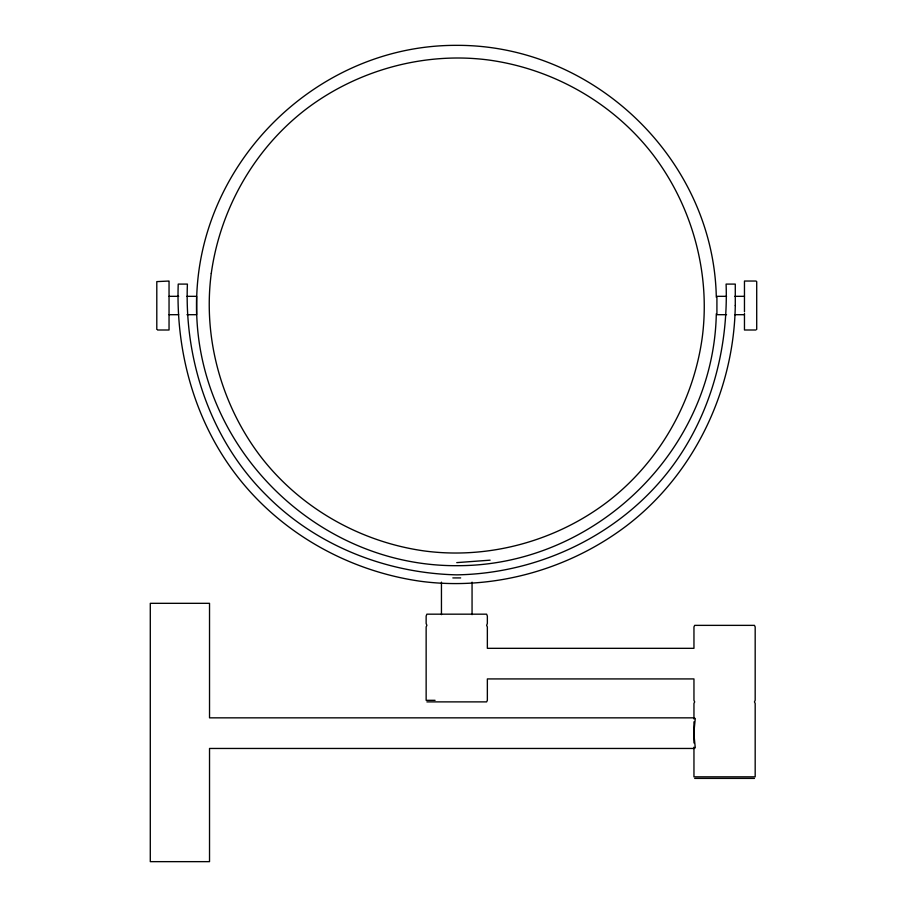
<?xml version="1.0" encoding="UTF-8"?>
<svg xmlns="http://www.w3.org/2000/svg" width="907" height="907" viewBox="0 0 907 907"><rect width="100%" height="100%" fill="white"/><g stroke="black" fill="none" stroke-linecap="round" stroke-linejoin="round"><path stroke-width="1.36" d="M716.303 313.743C713.696 451.357 593.994 566.263 456.754 565.685C315.931 566.308 195.957 446.335 196.592 305.512C195.957 164.689 315.931 44.715 456.754 45.35C593.994 44.772 713.696 159.666 716.303 297.281M695.284 718.401L693.81 733.151L695.284 747.901M456.754 562.623L490.109 560.175M169.042 281.034L156.798 281.612L156.798 329.411M169.042 296.328L178.679 296.328M186.944 296.328L196.592 296.328L196.592 314.695L186.944 314.695M726.552 296.328L716.915 296.328L716.915 314.695L726.552 314.695M734.817 296.328L744.466 296.328M169.042 314.695L178.679 314.695M734.817 314.695L744.466 314.695M157.535 330.001L169.042 330.001L169.042 281.907M755.973 330.001L744.466 330.001L744.466 313.482M452.831 577.918L460.665 577.918M435.077 700.317L426.143 700.317L426.143 626.93L426.88 625.365L426.143 623.46L426.143 616.08L426.88 614.175L486.628 614.175L487.354 616.08L487.354 623.46L486.628 625.365L487.354 626.93L487.354 648.324L693.957 648.324L693.957 626.93L694.694 625.365L754.443 625.365L755.18 626.93L755.18 700.317L754.443 701.882L755.18 703.458L755.18 776.834L693.957 776.834L693.957 747.198M426.88 701.882L486.628 701.882L487.354 700.317L487.354 678.924L693.957 678.924L693.957 700.317L694.694 701.882L693.957 703.458L693.957 718.979M694.377 717.845L209.528 717.845L209.528 603.325L150.29 603.325L150.29 861.65L209.528 861.65L209.528 748.456L694.377 748.456M694.694 778.399L754.443 778.399M756.71 329.411L756.71 281.612L755.973 281.034L744.466 281.034L744.466 311.781M693.957 721.802L693.957 742.969M472.059 582.158L472.059 614.651M441.448 582.158L441.448 614.651M211.274 273.381C202.771 337.71 221.297 404.873 260.558 456.414C300.183 507.977 360.306 542.08 424.612 550.991C488.952 559.494 556.104 540.969 607.645 501.707C659.219 462.082 693.322 401.96 702.222 337.653C710.737 273.313 692.211 206.161 652.949 154.621C613.313 103.047 553.202 68.943 488.884 60.043C424.555 51.529 357.392 70.054 305.852 109.316C254.289 148.952 220.186 209.064 211.274 273.381M735.282 305.512C733.978 390.554 694.127 474.531 626.011 526.196C567.997 569.925 492.83 590.888 420.633 581.285C348.379 571.047 280.467 532.976 236.069 474.78C194.608 420.678 175.799 351.757 178.225 284.095L187.409 284.095C184.268 361.44 211.014 440.711 266.681 495.585C316.498 545.833 386.416 573.224 456.754 574.857C539.041 573.507 619.866 534.949 670.092 469.27C710.26 416.71 728.446 349.773 726.099 284.095L735.282 284.095L735.282 305.512"/></g></svg>
